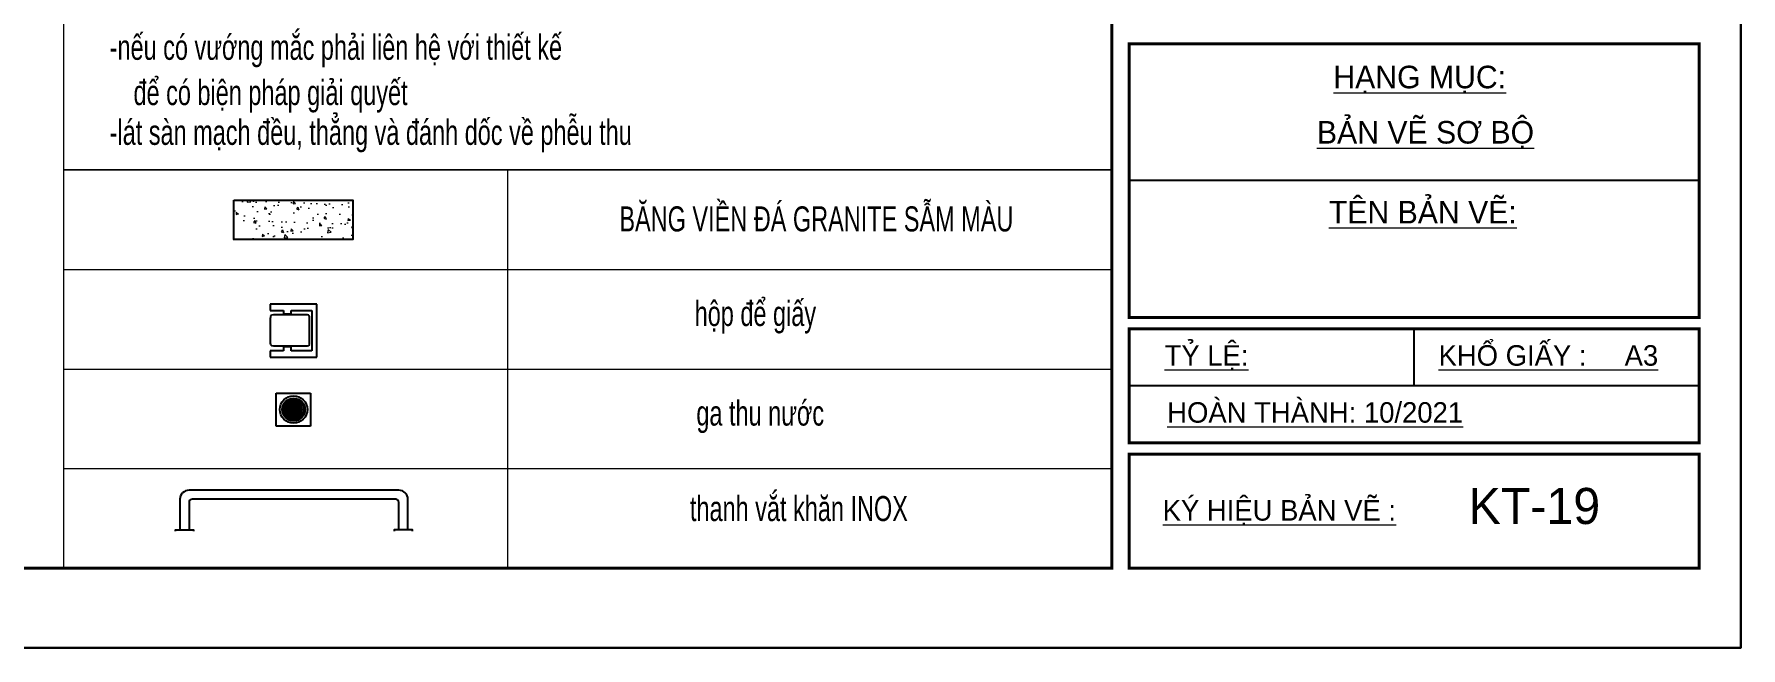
# Model space of a CAD drawing. Header units: millimetres. Extents: x 1336014 to 2939047, y -333549 to -60566.
# Drawn here: x 1380119 to 1385059, y -208848 to -207071 of the extents above; entities that cross this region are included whole.
import ezdxf
from ezdxf.enums import TextEntityAlignment as Align

# ---------------------------------------------------------------- set-up
doc = ezdxf.new("R2010")
doc.units = ezdxf.units.MM
doc.header["$MEASUREMENT"] = 0
for name, color, linetype, lineweight in [('05.Text', 253, 'Continuous', 18), ('08.Dim', 156, 'Continuous', 15), ('11.Khung bo', 32, 'Continuous', 50), ('12.Khung', 36, 'Continuous', 25), ('CA.dim 08', 8, 'Continuous', 13)]:
    doc.layers.add(name, color=color, linetype=linetype, lineweight=lineweight)
doc.layers.add('HACH', color=250, linetype='Continuous')
doc.layers.add('text', color=7, linetype='Continuous')
doc.layers.add('Tpl_Bound', color=1, linetype='Continuous', plot=False)
doc.styles.add('TT5_Text Dim', font='hoatbif.shx', dxfattribs={"width": 0.6})
doc.styles.add('VnAvantH', font='')
doc.styles.get('VnAvantH').set_extended_font_data('.VnAvantH')

# ---------------------------------------------------------------- blocks, each defined once
blk = doc.blocks.new('100')
at = {"layer": '11.Khung bo', "const_width": 26.7}
for points in [[(1860913, -945240), (1860913, -916940), (1896063, -916940), (1896063, -945240)], [(1860913, -945240), (1860913, -916940), (1896063, -916940), (1896063, -945240)], [(1860913, -945240), (1860913, -916940), (1896063, -916940), (1896063, -945240)], [(1896213, -943040), (1901213, -943040), (1901213, -940640), (1896213, -940640)], [(1896213, -943040), (1901213, -943040), (1901213, -940640), (1896213, -940640)], [(1896213, -943040), (1901213, -943040), (1901213, -940640), (1896213, -940640)], [(1896213, -944140), (1901213, -944140), (1901213, -943140), (1896213, -943140)], [(1896213, -944140), (1901213, -944140), (1901213, -943140), (1896213, -943140)], [(1896213, -944140), (1901213, -944140), (1901213, -943140), (1896213, -943140)], [(1896213, -945240), (1901213, -945240), (1901213, -944240), (1896213, -944240)], [(1896213, -945240), (1901213, -945240), (1901213, -944240), (1896213, -944240)], [(1896213, -945240), (1901213, -945240), (1901213, -944240), (1896213, -944240)]]:
    blk.add_lwpolyline(points, close=True, dxfattribs=at)
at = {"layer": '12.Khung'}
for p, q in [((1901213, -941840), (1896213, -941840)), ((1901213, -941840), (1896213, -941840)), ((1901213, -941840), (1896213, -941840)), ((1898713, -943640), (1898713, -943140)), ((1898713, -943640), (1898713, -943140)), ((1898713, -943640), (1898713, -943140)), ((1901213, -943640), (1896213, -943640)), ((1901213, -943640), (1896213, -943640)), ((1901213, -943640), (1896213, -943640))]:
    blk.add_line(p, q, dxfattribs=at)
blk.add_lwpolyline([(1901579, -945940), (1901579, -916240), (1859580, -916240), (1859580, -945940)], close=True, dxfattribs=at)
blk.add_lwpolyline([(1901579, -945940), (1901579, -916240), (1859580, -916240), (1859580, -945940)], close=True, dxfattribs=at)
blk.add_lwpolyline([(1901579, -945940), (1901579, -916240), (1859580, -916240), (1859580, -945940)], close=True, dxfattribs=at)
at = {"layer": '05.Text', "style": 'VnAvantH'}
for s, height, p in [('%%Uh¹ng môc:', 198, (1898005, -941030)), ('%%Uh¹ng môc:', 198, (1898005, -941030)), ('%%Uh¹ng môc:', 198, (1898005, -941030)), ('%%Ub¶n vÏ s¬ bé', 198, (1897861, -941515)), ('%%Ub¶n vÏ s¬ bé', 198, (1897861, -941515)), ('%%Ub¶n vÏ s¬ bé', 198, (1897861, -941515)), ('%%Utªn b¶n vÏ:', 198, (1897966, -942216)), ('%%Utªn b¶n vÏ:', 198, (1897966, -942216)), ('%%Utªn b¶n vÏ:', 198, (1897966, -942216)), ('%%Utû lÖ:', 180, (1896525, -943464)), ('%%UKHæ GIÊY :     A3', 180, (1898928, -943464)), ('%%Uhoµn thµnh: 10/2021', 180, (1896548, -943964)), ('%%Uký hiÖu b¶n vÏ :', 180, (1896508, -944823))]:
    blk.add_text(s, height=height, dxfattribs=at).set_placement(p)
blk = doc.blocks.new('WH1')
h = blk.add_hatch()
h.set_pattern_fill('HONEY', color=250, angle=-180, style=0)
h.set_pattern_definition([(180, (28744.471, 7941.3756), (-4.7625, -2.74963), [3.175, -6.35]), (300, (28744.471, 7941.3756), (4.76249943, -2.74963099), [3.175, -6.35]), (240, (28744.471, 7941.3756), (-5.7e-07, -5.49926099), [-6.35, 3.175])])
h.paths.add_polyline_path([(120.3, 70.5, 1), (23, 70.5, 1)])
for p, q in [((0, 0), (0, 141)), ((0, 141), (146, 141)), ((146, 141), (146, 0)), ((146, 0), (0, 0))]:
    blk.add_line(p, q)
blk.add_circle((71.6, 70.5), 58.6)
at = {"color": 8}
blk.add_circle((71.6, 70.5), 48.6, dxfattribs=at)
blk = doc.blocks.new('ewefw')
at = {"linetype": 'Continuous', "ltscale": 50}
for p, q in [((-29.8, -53.2), (-29.8, 69.1)), ((-29.8, 69.1), (109.8, 69.1)), ((93.1, 56), (-13, 56)), ((-13, 56), (-13, 1.7)), ((0, 44.9), (0.9, 48)), ((0.9, 48), (3.7, 49.8)), ((3.7, 49.8), (8.4, 50.4)), ((8.4, 50.4), (71.6, 50.4)), ((71.6, 50.4), (77.2, 49.8)), ((77.2, 49.8), (80.7, 48)), ((80.7, 48), (81.9, 44.9)), ((93.1, 1.7), (93.1, 56)), ((109.8, 69.1), (109.8, -53.2)), ((-13, 1.7), (-2.8, 1.7)), ((-2.8, 1.7), (-2.8, -17.8)), ((0, -44.9), (0, 44.9)), ((81.9, 44.9), (81.9, -44.9)), ((84.7, -17.8), (84.7, 1.7)), ((84.7, 1.7), (93.1, 1.7)), ((-2.8, -17.8), (-13, -17.8)), ((-13, -17.8), (-13, -53.2)), ((0.9, -49.5), (0, -44.9)), ((81.9, -44.9), (80.7, -49.5)), ((93.1, -17.8), (84.7, -17.8)), ((93.1, -53.2), (93.1, -17.8)), ((-13, -53.2), (-29.8, -53.2)), ((3.7, -52.3), (0.9, -49.5)), ((8.4, -53.2), (3.7, -52.3)), ((71.6, -53.2), (8.4, -53.2)), ((77.2, -52.3), (71.6, -53.2)), ((80.7, -49.5), (77.2, -52.3)), ((109.8, -53.2), (93.1, -53.2))]:
    blk.add_line(p, q, dxfattribs=at)
blk = doc.blocks.new('A$C3D407474')
for points in [[(0, 60), (0, 55), (60, 55), (60, 60)], [(780, 60), (780, 55), (720, 55), (720, 60)]]:
    blk.add_lwpolyline(points)
for points in [[(15, 55), (15, -45, 0.414214), (45, -75), (735, -75, 0.414214), (765, -45), (765, 55)], [(45, 55), (45, -35, 0.414214), (55, -45), (725, -45, 0.414214), (735, -35), (735, 55)]]:
    blk.add_lwpolyline(points, format="xyb")

msp = doc.modelspace()

# ---------------------------------------------------------------- hatches: boundary and pattern name
at = {"layer": 'CA.dim 08'}
h = msp.add_hatch(dxfattribs=at)
h.set_pattern_fill('AR-CONC', color=256, scale=11, angle=-90, style=0)
h.set_pattern_definition([(320, (1380697.36, -207665.84), (-6.903, -78.899), [8.25, -90.75]), (265, (1380697.36, -207665.84), (82.741, 15.263), [6.6, -72.6]), (10.451, (1380696.786, -207672.41), (75.838, -63.636), [7.011, -77.126]), (316.184, (1380719.36, -207665.84), (-18.207, -117.397), [12.375, -136.125]), (6.636, (1380717.84, -207675.62), (107.153, -102.813), [10.517, -115.688]), (261.184, (1380719.36, -207665.84), (107.153, -102.813), [9.9, -108.9]), (291, (1380713.86, -207676.84), (-44.288, -65.66), [8.25, -90.75]), (236, (1380713.86, -207676.84), (79.767, -26.765), [6.6, -72.6]), (341.451, (1380710.17, -207682.31), (35.478, -92.424), [7.011, -77.126]), (307.5, (1380697.36, -207665.84), (36.6183, -1.3376), [0, -71.72, 0, -73.7, 0, -72.875]), (277.5, (1380697.36, -207665.84), (43.3853, -28.9376), [0, -42.02, 0, -70.07, 0, -27.775]), (237.5, (1380697.36, -207641.31), (-2.481, -58.7205), [0, -27.5, 0, -85.8, 0, -113.85]), (227.5, (1380697.36, -207630.31), (11.0115, -64.1505), [0, -35.75, 0, -56.98, 0, -80.85])])
h.paths.add_polyline_path([(1380697.4, -207552.2), (1380697.4, -207665.8), (1381041.6, -207665.8), (1381041.6, -207552.2)])

# ---------------------------------------------------------------- linework, layer by layer
at = {"layer": '08.Dim'}
for p, q in [((1381489.4, -207464.6), (1381489.4, -208617.4)), ((1380205.2, -207752.8), (1383238.9, -207752.8)), ((1380205.2, -208041.1), (1383238.9, -208041.1)), ((1380205.2, -208329.4), (1383238.9, -208329.4))]:
    msp.add_line(p, q, dxfattribs=at)
for points in [[(1380205.2, -206718.4), (1383238.9, -206718.4), (1383238.9, -207464.6), (1380205.2, -207464.6)], [(1380205.2, -207464.6), (1383238.9, -207464.6), (1383238.9, -208617.4), (1380205.2, -208617.4)]]:
    msp.add_lwpolyline(points, close=True, dxfattribs=at)
at = {"layer": 'HACH'}
msp.add_lwpolyline([(1380697.4, -207552.2), (1381041.6, -207552.2), (1381041.6, -207665.8), (1380697.4, -207665.8)], close=True, dxfattribs=at)
at = {"layer": 'Tpl_Bound', "color": 1}
msp.add_lwpolyline([(1371199.5, -208848.4), (1371199.5, -199047.5), (1385059.4, -199047.5), (1385059.4, -208848.4)], close=True, dxfattribs=at)

# ---------------------------------------------------------------- block references
at = {"layer": '05.Text', "xscale": 0.33, "yscale": 0.33, "zscale": 0.33}
msp.add_blockref('100', (757538.2, 103311.7), dxfattribs=at)
at = {"layer": 'HACH'}
for name, p, xscale, yscale, zscale, rotation in [('ewefw', (1380861.2, -207974), -1.099999999999998, 1.099999999999998, 1.099999999999998, 270), ('WH1', (1380919, -208110.5), 0.677992356638423, 0.677992356638423, 0.677992356638423, 180), ('A$C3D407474', (1381214.7, -208457.9), 0.8800000000512213, 0.8800000000512213, 0.8800000000512213, 180)]:
    msp.add_blockref(name, p, dxfattribs=dict(at, xscale=xscale, yscale=yscale, zscale=zscale, rotation=rotation))

# ---------------------------------------------------------------- texts
at = {"layer": '05.Text', "style": 'VnAvantH'}
msp.add_text('KT-19', height=104.54, dxfattribs=at).set_placement((1384652.1, -208489.8), align=Align.RIGHT)
at = {"layer": 'text', "style": 'TT5_Text Dim', "width": 0.7}
for s, p in [('-nÕu cã v\xadíng m¾c ph¶i liªn hÖ víi thiÕt kÕ ', (1380338, -207109.5)), ('®Ó cã biÖn ph¸p gi¶i quyÕt', (1380407, -207240.5)), ('-l¸t sµn m¹ch ®Òu, th¼ng vµ ®¸nh dèc vÒ phÔu thu ', (1380338, -207355.7))]:
    msp.add_text(s, height=72.6, dxfattribs=at).set_placement(p, align=Align.MIDDLE_LEFT)
for s, p in [('B¡NG VIÒN §¸ GRANITE SÉM MµU', (1382953.7, -207642.7)), ('hép ®Ó giÊy', (1382382.7, -207916.5)), ('ga thu n\xadíc', (1382405.8, -208204.8)), ('thanh v¾t kh¨n INOX', (1382648.4, -208481.3))]:
    msp.add_text(s, height=72.6, dxfattribs=at).set_placement(p, align=Align.RIGHT)

doc.saveas('drawing.dxf')
